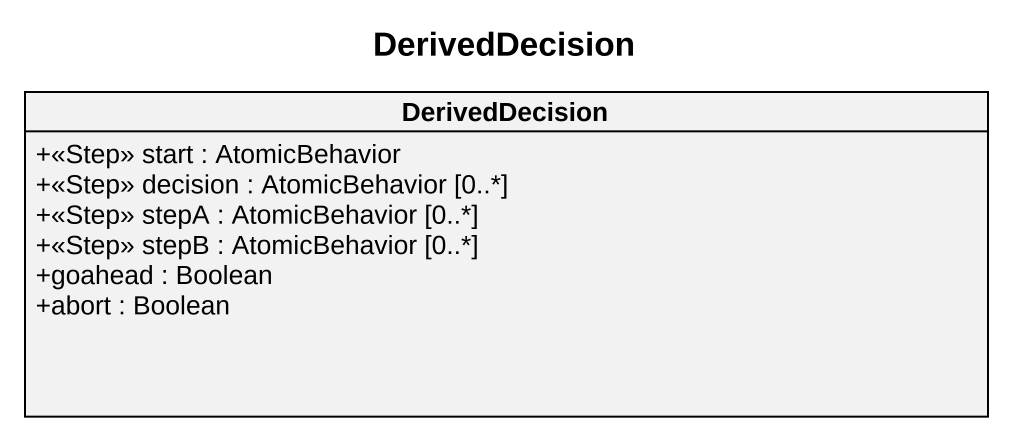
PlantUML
@startuml
title DerivedDecision
hide circle
hide empty members
skinparam classAttributeIconSize 0
class DerivedDecision {
  +<<Step>> start : AtomicBehavior
  +<<Step>> decision : AtomicBehavior [0..*]
  +<<Step>> stepA : AtomicBehavior [0..*]
  +<<Step>> stepB : AtomicBehavior [0..*]
  +goahead : Boolean
  +abort : Boolean
}
@enduml
